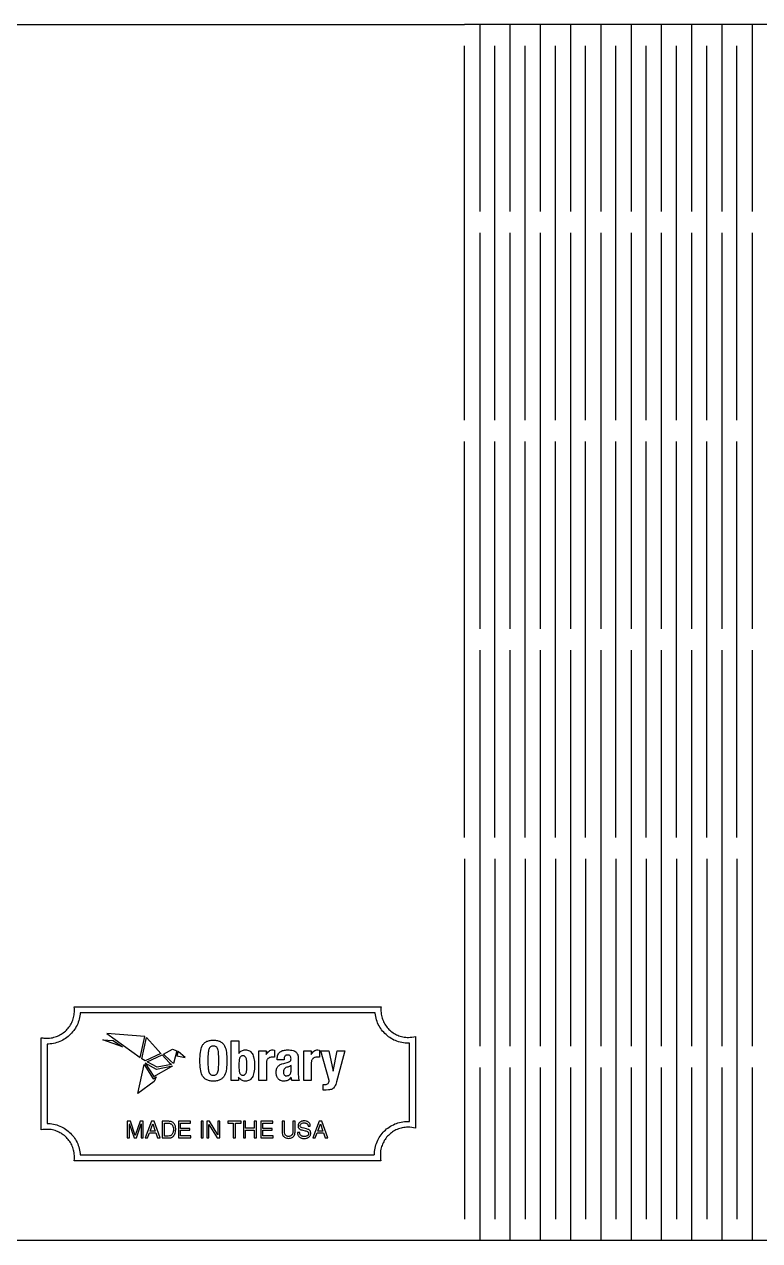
# Model space of a CAD drawing. Extents: x -175 to 175, y -84 to 84.
# Drawn here: x -28.6 to 72.7, y -83.8 to 83.8 of the extents above; entities that cross this region are included whole.
import ezdxf

# ---------------------------------------------------------------- set-up
doc = ezdxf.new("R2010")
doc.units = 0
doc.layers.get('0').update_dxf_attribs({"linetype": 'CONTINUOUS'})

msp = doc.modelspace()

# ---------------------------------------------------------------- linework, layer by layer
for p, q in [((75.85, 83.81), (71.68, 83.81)), ((-30.93, 83.81), (32.06, 83.81)), ((34.15, 83.81), (32.06, 83.81)), ((38.32, 83.81), (34.15, 83.81)), ((34.15, 83.81), (34.15, 58)), ((42.49, 83.81), (38.32, 83.81)), ((38.32, 83.81), (38.32, 58)), ((46.66, 83.81), (42.49, 83.81)), ((42.49, 83.81), (42.49, 58)), ((50.83, 83.81), (46.66, 83.81)), ((46.66, 83.81), (46.66, 58)), ((55, 83.81), (50.83, 83.81)), ((50.83, 83.81), (50.83, 58)), ((59.17, 83.81), (55, 83.81)), ((55, 83.81), (55, 58)), ((63.34, 83.81), (59.17, 83.81)), ((59.17, 83.81), (59.17, 58)), ((67.51, 83.81), (63.34, 83.81)), ((63.34, 83.81), (63.34, 58)), ((71.68, 83.81), (67.51, 83.81)), ((67.51, 83.81), (67.51, 58)), ((71.68, 83.81), (71.68, 58)), ((32.06, 29.25), (32.06, 80.87)), ((36.23, 29.25), (36.23, 80.87)), ((40.4, 29.25), (40.4, 80.87)), ((44.57, 29.25), (44.57, 80.87)), ((48.74, 29.25), (48.74, 80.87)), ((52.91, 29.25), (52.91, 80.87)), ((57.08, 29.25), (57.08, 80.87)), ((61.25, 29.25), (61.25, 80.87)), ((65.42, 29.25), (65.42, 80.87)), ((69.59, 29.25), (69.59, 80.87)), ((34.15, 55.06), (34.15, 0.49)), ((38.32, 55.06), (38.32, 0.49)), ((42.49, 55.06), (42.49, 0.49)), ((46.66, 55.06), (46.66, 0.49)), ((50.83, 55.06), (50.83, 0.49)), ((55, 55.06), (55, 0.49)), ((59.17, 55.06), (59.17, 0.49)), ((63.34, 55.06), (63.34, 0.49)), ((67.51, 55.06), (67.51, 0.49)), ((71.68, 55.06), (71.68, 0.49)), ((32.06, -28.26), (32.06, 26.31)), ((36.23, -28.26), (36.23, 26.31)), ((40.4, -28.26), (40.4, 26.31)), ((44.57, -28.26), (44.57, 26.31)), ((48.74, -28.26), (48.74, 26.31)), ((52.91, -28.26), (52.91, 26.31)), ((57.08, -28.26), (57.08, 26.31)), ((61.25, -28.26), (61.25, 26.31)), ((65.42, -28.26), (65.42, 26.31)), ((69.59, -28.26), (69.59, 26.31)), ((34.15, -2.45), (34.15, -57.02)), ((38.32, -2.45), (38.32, -57.02)), ((42.49, -2.45), (42.49, -57.02)), ((46.66, -2.45), (46.66, -57.02)), ((50.83, -2.45), (50.83, -57.02)), ((55, -2.45), (55, -57.02)), ((59.17, -2.45), (59.17, -57.02)), ((63.34, -2.45), (63.34, -57.02)), ((67.51, -2.45), (67.51, -57.02)), ((71.68, -2.45), (71.68, -57.02)), ((32.06, -31.2), (32.06, -80.87)), ((36.23, -31.2), (36.23, -80.87)), ((40.4, -31.2), (40.4, -80.87)), ((44.57, -31.2), (44.57, -80.87)), ((48.74, -31.2), (48.74, -80.87)), ((52.91, -31.2), (52.91, -80.87)), ((57.08, -31.2), (57.08, -80.87)), ((61.25, -31.2), (61.25, -80.87)), ((65.42, -31.2), (65.42, -80.87)), ((69.59, -31.2), (69.59, -80.87)), ((-21.73, -51.59), (20.56, -51.59)), ((-21.7, -51.85), (-21.73, -51.59)), ((-21.69, -52.11), (-21.7, -51.85)), ((20.55, -51.79), (20.54, -52)), ((20.56, -51.59), (20.55, -51.79)), ((-22.06, -53.76), (-21.99, -53.59)), ((-21.99, -53.59), (-21.92, -53.42)), ((-21.92, -53.42), (-21.86, -53.24)), ((-21.86, -53.24), (-21.81, -53.06)), ((-21.81, -53.06), (-21.77, -52.88)), ((-21.77, -52.88), (-21.73, -52.69)), ((-21.73, -52.69), (-21.71, -52.5)), ((-21.71, -52.5), (-21.69, -52.31)), ((-21.69, -52.31), (-21.69, -52.11)), ((-21.09, -53.48), (-21.16, -53.7)), ((-21.02, -53.27), (-21.09, -53.48)), ((-20.97, -53.04), (-21.02, -53.27)), ((-20.93, -52.81), (-20.97, -53.04)), ((-20.9, -52.58), (-20.93, -52.81)), ((-20.89, -52.4), (-20.9, -52.58)), ((19.75, -52.4), (-20.89, -52.4)), ((19.75, -52.47), (19.75, -52.4)), ((19.78, -52.7), (19.75, -52.47)), ((19.82, -52.93), (19.78, -52.7)), ((19.87, -53.15), (19.82, -52.93)), ((19.93, -53.37), (19.87, -53.15)), ((20.01, -53.59), (19.93, -53.37)), ((20.09, -53.8), (20.01, -53.59)), ((20.54, -52), (20.54, -52.2)), ((20.54, -52.2), (20.56, -52.39)), ((20.56, -52.39), (20.58, -52.58)), ((20.58, -52.58), (20.62, -52.77)), ((20.62, -52.77), (20.66, -52.95)), ((20.66, -52.95), (20.71, -53.13)), ((20.71, -53.13), (20.77, -53.31)), ((20.77, -53.31), (20.84, -53.48)), ((20.84, -53.48), (20.91, -53.65)), ((-23.52, -55.36), (-23.37, -55.26)), ((-23.37, -55.26), (-23.22, -55.16)), ((-23.22, -55.16), (-23.07, -55.04)), ((-23.07, -55.04), (-22.94, -54.93)), ((-22.94, -54.93), (-22.8, -54.8)), ((-22.8, -54.8), (-22.68, -54.67)), ((-22.68, -54.67), (-22.56, -54.53)), ((-22.56, -54.53), (-22.45, -54.39)), ((-22.45, -54.39), (-22.34, -54.24)), ((-22.34, -54.24), (-22.24, -54.08)), ((-22.24, -54.08), (-22.15, -53.92)), ((-22.08, -55.21), (-22.23, -55.37)), ((-22.15, -53.92), (-22.06, -53.76)), ((-21.93, -55.05), (-22.08, -55.21)), ((-21.79, -54.87), (-21.93, -55.05)), ((-21.67, -54.69), (-21.79, -54.87)), ((-21.55, -54.51), (-21.67, -54.69)), ((-21.44, -54.31), (-21.55, -54.51)), ((-21.33, -54.11), (-21.44, -54.31)), ((-21.24, -53.91), (-21.33, -54.11)), ((-21.16, -53.7), (-21.24, -53.91)), ((-17.22, -55.24), (-12.61, -58.59)), ((-11.99, -55.69), (-17.22, -55.24)), ((20.18, -54), (20.09, -53.8)), ((20.28, -54.2), (20.18, -54)), ((20.39, -54.39), (20.28, -54.2)), ((20.51, -54.58), (20.39, -54.39)), ((20.64, -54.76), (20.51, -54.58)), ((20.78, -54.94), (20.64, -54.76)), ((20.92, -55.1), (20.78, -54.94)), ((20.91, -53.65), (21, -53.81)), ((21.08, -55.26), (20.92, -55.1)), ((21, -53.81), (21.09, -53.97)), ((21.24, -55.42), (21.08, -55.26)), ((21.09, -53.97), (21.19, -54.13)), ((21.19, -54.13), (21.29, -54.28)), ((21.29, -54.28), (21.41, -54.42)), ((21.41, -54.42), (21.53, -54.56)), ((21.53, -54.56), (21.65, -54.69)), ((21.65, -54.69), (21.78, -54.81)), ((21.78, -54.81), (21.92, -54.93)), ((21.92, -54.93), (22.06, -55.05)), ((22.06, -55.05), (22.21, -55.15)), ((22.21, -55.15), (22.37, -55.25)), ((22.37, -55.25), (22.53, -55.34)), ((-26.25, -55.84), (-26.06, -55.87)), ((-26.25, -68.54), (-26.25, -55.84)), ((-26.06, -55.87), (-25.88, -55.89)), ((-25.88, -55.89), (-25.69, -55.91)), ((-25.69, -55.91), (-25.49, -55.91)), ((-25.49, -55.91), (-25.3, -55.91)), ((-25.43, -56.72), (-25.43, -67.66)), ((-25.26, -56.72), (-25.43, -56.72)), ((-25.3, -55.91), (-25.1, -55.89)), ((-25.02, -56.7), (-25.26, -56.72)), ((-25.1, -55.89), (-24.91, -55.87)), ((-24.79, -56.67), (-25.02, -56.7)), ((-24.91, -55.87), (-24.73, -55.84)), ((-24.56, -56.63), (-24.79, -56.67)), ((-24.73, -55.84), (-24.54, -55.79)), ((-24.34, -56.58), (-24.56, -56.63)), ((-24.54, -55.79), (-24.36, -55.74)), ((-24.36, -55.74), (-24.18, -55.68)), ((-24.12, -56.52), (-24.34, -56.58)), ((-24.18, -55.68), (-24.01, -55.61)), ((-23.91, -56.45), (-24.12, -56.52)), ((-24.01, -55.61), (-23.84, -55.54)), ((-23.7, -56.36), (-23.91, -56.45)), ((-23.84, -55.54), (-23.68, -55.45)), ((-23.49, -56.27), (-23.7, -56.36)), ((-23.68, -55.45), (-23.52, -55.36)), ((-23.29, -56.17), (-23.49, -56.27)), ((-23.1, -56.06), (-23.29, -56.17)), ((-22.91, -55.94), (-23.1, -56.06)), ((-22.73, -55.81), (-22.91, -55.94)), ((-22.56, -55.67), (-22.73, -55.81)), ((-22.39, -55.53), (-22.56, -55.67)), ((-22.23, -55.37), (-22.39, -55.53)), ((-15.07, -57.1), (-17.79, -56.12)), ((-17.79, -56.12), (-16.34, -56.24)), ((-16.34, -56.24), (-15.07, -57.1)), ((-12.61, -58.59), (-11.99, -55.69)), ((-12.4, -58.74), (-11.76, -55.81)), ((-11.76, -55.81), (-10.54, -57.18)), ((-4.17, -57.17), (-4.08, -56.98)), ((-4.08, -56.98), (-4.03, -56.88)), ((-4.03, -56.88), (-3.98, -56.8)), ((-3.98, -56.8), (-3.91, -56.72)), ((-3.91, -56.72), (-3.85, -56.64)), ((-3.85, -56.64), (-3.78, -56.57)), ((-3.78, -56.57), (-3.7, -56.51)), ((-3.7, -56.51), (-3.61, -56.45)), ((-3.61, -56.45), (-3.52, -56.39)), ((-3.52, -56.39), (-3.43, -56.34)), ((-3.43, -56.34), (-3.32, -56.3)), ((-3.32, -56.3), (-3.21, -56.27)), ((-3.21, -56.27), (-3.09, -56.24)), ((-3.09, -56.24), (-2.97, -56.21)), ((-2.97, -56.21), (-2.83, -56.2)), ((-2.83, -56.2), (-2.69, -56.19)), ((-2.69, -56.19), (-2.54, -56.18)), ((-2.54, -56.99), (-2.66, -57)), ((-2.54, -56.18), (-2.39, -56.19)), ((-2.43, -57), (-2.54, -56.99)), ((-2.39, -56.19), (-2.25, -56.2)), ((-2.25, -56.2), (-2.12, -56.21)), ((-2.12, -56.21), (-1.99, -56.24)), ((-1.99, -56.24), (-1.87, -56.27)), ((-1.87, -56.27), (-1.76, -56.3)), ((-1.76, -56.3), (-1.66, -56.34)), ((-1.66, -56.34), (-1.56, -56.39)), ((-1.56, -56.39), (-1.47, -56.45)), ((-1.47, -56.45), (-1.39, -56.51)), ((-1.39, -56.51), (-1.31, -56.57)), ((-1.31, -56.57), (-1.24, -56.64)), ((-1.24, -56.64), (-1.17, -56.72)), ((-1.17, -56.72), (-1.11, -56.8)), ((-1.11, -56.8), (-1.05, -56.88)), ((-1.05, -56.88), (-1, -56.98)), ((-1, -56.98), (-0.92, -57.17)), ((-0.08, -56.29), (0.97, -56.29)), ((-0.08, -61.72), (-0.08, -56.29)), ((0.97, -56.29), (0.97, -58.01)), ((21.4, -55.56), (21.24, -55.42)), ((21.58, -55.7), (21.4, -55.56)), ((21.76, -55.83), (21.58, -55.7)), ((21.95, -55.95), (21.76, -55.83)), ((22.14, -56.06), (21.95, -55.95)), ((22.34, -56.16), (22.14, -56.06)), ((22.54, -56.25), (22.34, -56.16)), ((22.53, -55.34), (22.69, -55.43)), ((22.75, -56.33), (22.54, -56.25)), ((22.69, -55.43), (22.86, -55.5)), ((22.97, -56.41), (22.75, -56.33)), ((22.86, -55.5), (23.03, -55.57)), ((23.19, -56.47), (22.97, -56.41)), ((23.03, -55.57), (23.21, -55.63)), ((23.41, -56.52), (23.19, -56.47)), ((23.21, -55.63), (23.39, -55.68)), ((23.39, -55.68), (23.57, -55.72)), ((23.64, -56.56), (23.41, -56.52)), ((23.57, -55.72), (23.76, -55.76)), ((23.87, -56.59), (23.64, -56.56)), ((23.76, -55.76), (23.95, -55.78)), ((24.1, -56.61), (23.87, -56.59)), ((23.95, -55.78), (24.14, -55.8)), ((24.34, -56.61), (24.1, -56.61)), ((24.14, -55.8), (24.34, -55.8)), ((24.34, -55.8), (24.58, -55.79)), ((24.48, -56.61), (24.34, -56.61)), ((24.48, -67.38), (24.48, -56.61)), ((24.58, -55.79), (24.82, -55.77)), ((24.82, -55.77), (25.06, -55.73)), ((25.06, -55.73), (25.29, -55.68)), ((25.29, -55.68), (25.29, -68.33)), ((-9.79, -58.02), (-11.94, -59.01)), ((-11.66, -59.18), (-9.58, -58.21)), ((-10.54, -57.18), (-9.79, -58.02)), ((-9.58, -58.21), (-8.63, -59.24)), ((-9.4, -58.1), (-8.16, -57.43)), ((-8.46, -59.01), (-9.4, -58.1)), ((-8.16, -57.43), (-7.56, -57.63)), ((-7.56, -57.63), (-8.06, -59.4)), ((-7.4, -57.73), (-7.56, -58.33)), ((-7.56, -58.33), (-6.45, -58.56)), ((-6.45, -58.56), (-7.4, -57.73)), ((-4.39, -58.7), (-4.38, -58.41)), ((-4.38, -58.41), (-4.36, -58.13)), ((-4.36, -58.13), (-4.33, -57.87)), ((-4.33, -57.87), (-4.29, -57.62)), ((-4.29, -57.62), (-4.24, -57.39)), ((-4.24, -57.39), (-4.17, -57.17)), ((-3.29, -58.5), (-3.3, -59)), ((-3.27, -58.08), (-3.29, -58.5)), ((-3.25, -57.89), (-3.27, -58.08)), ((-3.23, -57.73), (-3.25, -57.89)), ((-3.2, -57.58), (-3.23, -57.73)), ((-3.16, -57.45), (-3.2, -57.58)), ((-3.12, -57.34), (-3.16, -57.45)), ((-3.06, -57.24), (-3.12, -57.34)), ((-3, -57.16), (-3.06, -57.24)), ((-2.93, -57.1), (-3, -57.16)), ((-2.85, -57.05), (-2.93, -57.1)), ((-2.76, -57.02), (-2.85, -57.05)), ((-2.66, -57), (-2.76, -57.02)), ((-2.32, -57.02), (-2.43, -57)), ((-2.23, -57.05), (-2.32, -57.02)), ((-2.15, -57.1), (-2.23, -57.05)), ((-2.08, -57.16), (-2.15, -57.1)), ((-2.02, -57.24), (-2.08, -57.16)), ((-1.97, -57.34), (-2.02, -57.24)), ((-1.92, -57.45), (-1.97, -57.34)), ((-1.89, -57.58), (-1.92, -57.45)), ((-1.86, -57.73), (-1.89, -57.58)), ((-1.83, -57.89), (-1.86, -57.73)), ((-1.82, -58.08), (-1.83, -57.89)), ((-1.8, -58.5), (-1.82, -58.08)), ((-1.79, -59), (-1.8, -58.5)), ((-0.92, -57.17), (-0.85, -57.39)), ((-0.85, -57.39), (-0.79, -57.62)), ((-0.79, -57.62), (-0.75, -57.87)), ((-0.75, -57.87), (-0.73, -58.13)), ((-0.73, -58.13), (-0.71, -58.41)), ((-0.71, -58.41), (-0.7, -58.7)), ((0.97, -58.01), (1.07, -57.89)), ((1.07, -58.67), (1.04, -58.76)), ((1.07, -57.89), (1.16, -57.79)), ((1.11, -58.59), (1.07, -58.67)), ((1.14, -58.52), (1.11, -58.59)), ((1.19, -58.46), (1.14, -58.52)), ((1.16, -57.79), (1.26, -57.71)), ((1.24, -58.41), (1.19, -58.46)), ((1.3, -58.38), (1.24, -58.41)), ((1.26, -57.71), (1.36, -57.64)), ((1.37, -58.35), (1.3, -58.38)), ((1.36, -57.64), (1.47, -57.59)), ((1.44, -58.33), (1.37, -58.35)), ((1.52, -58.33), (1.44, -58.33)), ((1.47, -57.59), (1.59, -57.55)), ((1.61, -58.33), (1.52, -58.33)), ((1.59, -57.55), (1.72, -57.53)), ((1.68, -58.35), (1.61, -58.33)), ((1.74, -58.38), (1.68, -58.35)), ((1.72, -57.53), (1.86, -57.52)), ((1.8, -58.41), (1.74, -58.38)), ((1.85, -58.46), (1.8, -58.41)), ((1.9, -58.52), (1.85, -58.46)), ((1.86, -57.52), (2.02, -57.53)), ((1.94, -58.59), (1.9, -58.52)), ((1.97, -58.67), (1.94, -58.59)), ((2, -58.76), (1.97, -58.67)), ((2.02, -57.53), (2.17, -57.55)), ((2.17, -57.55), (2.3, -57.59)), ((2.3, -57.59), (2.42, -57.64)), ((2.42, -57.64), (2.54, -57.71)), ((2.54, -57.71), (2.64, -57.8)), ((2.64, -57.8), (2.73, -57.91)), ((2.73, -57.91), (2.81, -58.03)), ((2.81, -58.03), (2.89, -58.17)), ((2.89, -58.17), (2.95, -58.32)), ((2.95, -58.32), (3, -58.5)), ((3, -58.5), (3.04, -58.69)), ((3.72, -61.72), (3.72, -57.63)), ((3.72, -57.63), (4.72, -57.63)), ((4.72, -57.63), (4.72, -58.17)), ((4.72, -58.17), (4.82, -58.03)), ((4.82, -58.03), (4.91, -57.91)), ((4.91, -57.91), (5.02, -57.79)), ((5.02, -57.79), (5.13, -57.7)), ((5.08, -58.65), (5.02, -58.69)), ((5.14, -58.61), (5.08, -58.65)), ((5.13, -57.7), (5.25, -57.62)), ((5.2, -58.59), (5.14, -58.61)), ((5.27, -58.56), (5.2, -58.59)), ((5.25, -57.62), (5.38, -57.57)), ((5.41, -58.53), (5.27, -58.56)), ((5.38, -57.57), (5.52, -57.53)), ((5.54, -58.52), (5.41, -58.53)), ((5.52, -57.53), (5.68, -57.52)), ((5.71, -58.53), (5.54, -58.52)), ((5.68, -57.52), (5.87, -57.54)), ((5.87, -58.54), (5.71, -58.53)), ((5.87, -57.54), (5.87, -58.54)), ((6.24, -58.78), (6.25, -58.61)), ((6.25, -58.61), (6.27, -58.46)), ((6.27, -58.46), (6.31, -58.32)), ((6.31, -58.32), (6.36, -58.19)), ((6.36, -58.19), (6.42, -58.07)), ((6.42, -58.07), (6.49, -57.97)), ((6.49, -57.97), (6.57, -57.88)), ((6.57, -57.88), (6.66, -57.8)), ((6.66, -57.8), (6.77, -57.73)), ((6.77, -57.73), (6.88, -57.67)), ((6.88, -57.67), (7, -57.62)), ((7, -57.62), (7.12, -57.59)), ((7.12, -57.59), (7.25, -57.56)), ((7.22, -58.55), (7.19, -58.65)), ((7.19, -58.65), (7.19, -58.77)), ((7.26, -58.46), (7.22, -58.55)), ((7.25, -57.56), (7.39, -57.54)), ((7.31, -58.38), (7.26, -58.46)), ((7.38, -58.32), (7.31, -58.38)), ((7.46, -58.27), (7.38, -58.32)), ((7.39, -57.54), (7.53, -57.52)), ((7.56, -58.25), (7.46, -58.27)), ((7.53, -57.52), (7.68, -57.52)), ((7.67, -58.24), (7.56, -58.25)), ((7.79, -58.24), (7.67, -58.24)), ((7.68, -57.52), (7.9, -57.53)), ((7.9, -58.27), (7.79, -58.24)), ((7.9, -57.53), (8.1, -57.54)), ((7.98, -58.31), (7.9, -58.27)), ((8.05, -58.37), (7.98, -58.31)), ((8.1, -58.44), (8.05, -58.37)), ((8.1, -57.54), (8.28, -57.57)), ((8.13, -58.53), (8.1, -58.44)), ((8.15, -58.63), (8.13, -58.53)), ((8.16, -58.74), (8.15, -58.63)), ((8.28, -57.57), (8.44, -57.61)), ((8.44, -57.61), (8.58, -57.66)), ((8.58, -57.66), (8.7, -57.72)), ((8.7, -57.72), (8.8, -57.79)), ((8.8, -57.79), (8.89, -57.87)), ((8.89, -57.87), (8.96, -57.96)), ((8.96, -57.96), (9.02, -58.05)), ((9.02, -58.05), (9.07, -58.16)), ((9.07, -58.16), (9.11, -58.27)), ((9.11, -58.27), (9.13, -58.39)), ((9.13, -58.39), (9.15, -58.51)), ((9.15, -58.51), (9.16, -58.64)), ((9.16, -58.64), (9.16, -58.78)), ((9.91, -57.63), (10.91, -57.63)), ((9.91, -61.72), (9.91, -57.63)), ((10.91, -57.63), (10.91, -58.17)), ((10.91, -58.17), (11.01, -58.03)), ((11.01, -58.03), (11.1, -57.91)), ((11.1, -57.91), (11.2, -57.79)), ((11.2, -57.79), (11.31, -57.7)), ((11.26, -58.65), (11.21, -58.69)), ((11.32, -58.61), (11.26, -58.65)), ((11.31, -57.7), (11.43, -57.62)), ((11.39, -58.59), (11.32, -58.61)), ((11.45, -58.56), (11.39, -58.59)), ((11.43, -57.62), (11.57, -57.57)), ((11.59, -58.53), (11.45, -58.56)), ((11.57, -57.57), (11.71, -57.53)), ((11.73, -58.52), (11.59, -58.53)), ((11.71, -57.53), (11.87, -57.52)), ((11.89, -58.53), (11.73, -58.52)), ((11.87, -57.52), (12.06, -57.54)), ((12.06, -58.54), (11.89, -58.53)), ((12.06, -57.54), (12.06, -58.54)), ((13.41, -61.72), (12.26, -57.63)), ((12.26, -57.63), (13.35, -57.63)), ((13.35, -57.63), (13.96, -60.45)), ((13.96, -60.45), (14.51, -57.63)), ((14.51, -57.63), (15.56, -57.63)), ((15.56, -57.63), (14.57, -61.44)), ((-12.94, -63.54), (-12.07, -59.54)), ((-11.94, -59.01), (-12.4, -58.74)), ((-12.07, -59.54), (-10.83, -61.5)), ((-10.4, -60.24), (-11.92, -59.34)), ((-11.92, -59.34), (-10.74, -61.17)), ((-10.3, -59.92), (-11.66, -59.18)), ((-10.74, -61.17), (-8.3, -59.83)), ((-8.17, -59.76), (-10.4, -60.24)), ((-8.33, -59.53), (-10.3, -59.92)), ((-8.63, -59.24), (-8.33, -59.53)), ((-8.06, -59.4), (-8.46, -59.01)), ((-8.3, -59.83), (-8.17, -59.76)), ((-4.39, -59), (-4.39, -58.7)), ((-4.39, -59.31), (-4.39, -59)), ((-4.38, -59.6), (-4.39, -59.31)), ((-4.36, -59.88), (-4.38, -59.6)), ((-4.33, -60.14), (-4.36, -59.88)), ((-4.29, -60.39), (-4.33, -60.14)), ((-3.3, -59), (-3.29, -59.51)), ((-3.29, -59.51), (-3.27, -59.93)), ((-3.27, -59.93), (-3.25, -60.12)), ((-3.25, -60.12), (-3.23, -60.28)), ((-3.23, -60.28), (-3.2, -60.43)), ((-1.89, -60.43), (-1.86, -60.28)), ((-1.86, -60.28), (-1.83, -60.12)), ((-1.83, -60.12), (-1.82, -59.93)), ((-1.82, -59.93), (-1.8, -59.51)), ((-1.8, -59.51), (-1.79, -59)), ((-0.75, -60.14), (-0.79, -60.39)), ((-0.73, -59.88), (-0.75, -60.14)), ((-0.71, -59.6), (-0.73, -59.88)), ((-0.7, -59.31), (-0.71, -59.6)), ((-0.7, -58.7), (-0.7, -59)), ((-0.7, -59), (-0.7, -59.31)), ((0.99, -59.09), (0.97, -59.36)), ((0.97, -59.36), (0.97, -59.67)), ((0.97, -59.67), (0.97, -59.99)), ((0.97, -59.99), (0.99, -60.26)), ((1.02, -58.86), (0.99, -59.09)), ((0.99, -60.26), (1.02, -60.49)), ((1.04, -58.76), (1.02, -58.86)), ((2.02, -58.86), (2, -58.76)), ((2.05, -59.09), (2.02, -58.86)), ((2.02, -60.49), (2.05, -60.26)), ((2.07, -59.36), (2.05, -59.09)), ((2.05, -60.26), (2.07, -59.99)), ((2.07, -59.67), (2.07, -59.36)), ((2.07, -59.99), (2.07, -59.67)), ((3.04, -58.69), (3.08, -58.91)), ((3.08, -58.91), (3.1, -59.14)), ((3.1, -60.2), (3.08, -60.43)), ((3.1, -59.14), (3.11, -59.4)), ((3.11, -59.95), (3.1, -60.2)), ((3.11, -59.4), (3.12, -59.67)), ((3.12, -59.67), (3.11, -59.95)), ((4.79, -59.07), (4.77, -59.16)), ((4.77, -59.16), (4.77, -59.26)), ((4.77, -59.26), (4.77, -61.72)), ((4.81, -58.99), (4.79, -59.07)), ((4.84, -58.92), (4.81, -58.99)), ((4.87, -58.85), (4.84, -58.92)), ((4.92, -58.79), (4.87, -58.85)), ((4.97, -58.73), (4.92, -58.79)), ((5.02, -58.69), (4.97, -58.73)), ((6.13, -60.39), (6.15, -60.27)), ((6.15, -60.27), (6.17, -60.16)), ((6.17, -60.16), (6.21, -60.06)), ((6.21, -60.06), (6.25, -59.96)), ((6.24, -58.88), (6.24, -58.78)), ((7.19, -58.88), (6.24, -58.88)), ((6.25, -59.96), (6.3, -59.88)), ((6.3, -59.88), (6.36, -59.8)), ((6.36, -59.8), (6.43, -59.73)), ((6.43, -59.73), (6.5, -59.66)), ((6.5, -59.66), (6.59, -59.6)), ((6.59, -59.6), (6.68, -59.55)), ((6.68, -59.55), (6.78, -59.5)), ((6.78, -59.5), (6.9, -59.46)), ((6.9, -59.46), (7.15, -59.38)), ((7.15, -60.29), (7.12, -60.41)), ((7.15, -59.38), (7.74, -59.22)), ((7.19, -60.19), (7.15, -60.29)), ((7.19, -58.77), (7.19, -58.88)), ((7.25, -60.11), (7.19, -60.19)), ((7.34, -60.03), (7.25, -60.11)), ((7.44, -59.97), (7.34, -60.03)), ((7.56, -59.92), (7.44, -59.97)), ((7.71, -59.88), (7.56, -59.92)), ((7.81, -59.85), (7.71, -59.88)), ((7.74, -59.22), (7.85, -59.18)), ((7.93, -59.8), (7.81, -59.85)), ((7.85, -59.18), (7.94, -59.14)), ((8.05, -59.74), (7.93, -59.8)), ((7.94, -59.14), (8.01, -59.1)), ((8.01, -59.1), (8.07, -59.05)), ((8.16, -59.67), (8.05, -59.74)), ((8.07, -59.05), (8.11, -58.99)), ((8.11, -58.99), (8.14, -58.92)), ((8.14, -58.92), (8.15, -58.83)), ((8.15, -58.83), (8.16, -58.74)), ((8.16, -60.48), (8.16, -59.67)), ((9.16, -58.78), (9.16, -60.93)), ((10.96, -59.16), (10.95, -59.26)), ((10.95, -59.26), (10.95, -61.72)), ((10.97, -59.07), (10.96, -59.16)), ((10.99, -58.99), (10.97, -59.07)), ((11.02, -58.92), (10.99, -58.99)), ((11.06, -58.85), (11.02, -58.92)), ((11.1, -58.79), (11.06, -58.85)), ((11.15, -58.73), (11.1, -58.79)), ((11.21, -58.69), (11.15, -58.73)), ((34.15, -59.96), (34.15, -83.81)), ((38.32, -59.96), (38.32, -83.81)), ((42.49, -59.96), (42.49, -83.81)), ((46.66, -59.96), (46.66, -83.81)), ((50.83, -59.96), (50.83, -83.81)), ((55, -59.96), (55, -83.81)), ((59.17, -59.96), (59.17, -83.81)), ((63.34, -59.96), (63.34, -83.81)), ((67.51, -59.96), (67.51, -83.81)), ((71.68, -59.96), (71.68, -83.81)), ((-10.69, -61.87), (-12.94, -63.54)), ((-10.83, -61.5), (-10.41, -61.25)), ((-10.41, -61.25), (-10.69, -61.87)), ((-4.24, -60.62), (-4.29, -60.39)), ((-4.17, -60.83), (-4.24, -60.62)), ((-4.08, -61.03), (-4.17, -60.83)), ((-4.03, -61.12), (-4.08, -61.03)), ((-3.98, -61.21), (-4.03, -61.12)), ((-3.91, -61.29), (-3.98, -61.21)), ((-3.85, -61.37), (-3.91, -61.29)), ((-3.78, -61.44), (-3.85, -61.37)), ((-3.7, -61.5), (-3.78, -61.44)), ((-3.61, -61.56), (-3.7, -61.5)), ((-3.52, -61.61), (-3.61, -61.56)), ((-3.43, -61.66), (-3.52, -61.61)), ((-3.32, -61.7), (-3.43, -61.66)), ((-3.21, -61.74), (-3.32, -61.7)), ((-3.09, -61.77), (-3.21, -61.74)), ((-3.2, -60.43), (-3.16, -60.56)), ((-3.16, -60.56), (-3.12, -60.67)), ((-3.12, -60.67), (-3.06, -60.76)), ((-2.97, -61.79), (-3.09, -61.77)), ((-3.06, -60.76), (-3, -60.84)), ((-3, -60.84), (-2.93, -60.91)), ((-2.83, -61.81), (-2.97, -61.79)), ((-2.93, -60.91), (-2.85, -60.96)), ((-2.85, -60.96), (-2.76, -60.99)), ((-2.69, -61.82), (-2.83, -61.81)), ((-2.76, -60.99), (-2.66, -61.01)), ((-2.54, -61.82), (-2.69, -61.82)), ((-2.66, -61.01), (-2.54, -61.02)), ((-2.54, -61.02), (-2.43, -61.01)), ((-2.39, -61.82), (-2.54, -61.82)), ((-2.43, -61.01), (-2.32, -60.99)), ((-2.25, -61.81), (-2.39, -61.82)), ((-2.32, -60.99), (-2.23, -60.96)), ((-2.12, -61.79), (-2.25, -61.81)), ((-2.23, -60.96), (-2.15, -60.91)), ((-2.15, -60.91), (-2.08, -60.84)), ((-1.99, -61.77), (-2.12, -61.79)), ((-2.08, -60.84), (-2.02, -60.76)), ((-2.02, -60.76), (-1.97, -60.67)), ((-1.87, -61.74), (-1.99, -61.77)), ((-1.97, -60.67), (-1.92, -60.56)), ((-1.92, -60.56), (-1.89, -60.43)), ((-1.76, -61.7), (-1.87, -61.74)), ((-1.66, -61.66), (-1.76, -61.7)), ((-1.56, -61.61), (-1.66, -61.66)), ((-1.47, -61.56), (-1.56, -61.61)), ((-1.39, -61.5), (-1.47, -61.56)), ((-1.31, -61.44), (-1.39, -61.5)), ((-1.24, -61.37), (-1.31, -61.44)), ((-1.17, -61.29), (-1.24, -61.37)), ((-1.11, -61.21), (-1.17, -61.29)), ((-1.05, -61.12), (-1.11, -61.21)), ((-1, -61.03), (-1.05, -61.12)), ((-0.92, -60.83), (-1, -61.03)), ((-0.85, -60.62), (-0.92, -60.83)), ((-0.79, -60.39), (-0.85, -60.62)), ((0.92, -61.72), (-0.08, -61.72)), ((0.94, -61.28), (0.92, -61.72)), ((1.03, -61.42), (0.94, -61.28)), ((1.02, -60.49), (1.04, -60.59)), ((1.12, -61.53), (1.03, -61.42)), ((1.04, -60.59), (1.07, -60.68)), ((1.07, -60.68), (1.11, -60.76)), ((1.11, -60.76), (1.14, -60.83)), ((1.22, -61.62), (1.12, -61.53)), ((1.14, -60.83), (1.19, -60.88)), ((1.19, -60.88), (1.24, -60.93)), ((1.33, -61.7), (1.22, -61.62)), ((1.24, -60.93), (1.3, -60.97)), ((1.3, -60.97), (1.37, -61)), ((1.45, -61.75), (1.33, -61.7)), ((1.37, -61), (1.44, -61.01)), ((1.44, -61.01), (1.52, -61.02)), ((1.58, -61.79), (1.45, -61.75)), ((1.52, -61.02), (1.61, -61.01)), ((1.72, -61.82), (1.58, -61.79)), ((1.61, -61.01), (1.68, -61)), ((1.68, -61), (1.74, -60.97)), ((1.86, -61.82), (1.72, -61.82)), ((1.74, -60.97), (1.8, -60.93)), ((1.8, -60.93), (1.85, -60.88)), ((1.85, -60.88), (1.9, -60.83)), ((2.02, -61.82), (1.86, -61.82)), ((1.9, -60.83), (1.94, -60.76)), ((1.94, -60.76), (1.97, -60.68)), ((1.97, -60.68), (2, -60.59)), ((2, -60.59), (2.02, -60.49)), ((2.17, -61.79), (2.02, -61.82)), ((2.3, -61.75), (2.17, -61.79)), ((2.42, -61.7), (2.3, -61.75)), ((2.54, -61.63), (2.42, -61.7)), ((2.64, -61.54), (2.54, -61.63)), ((2.73, -61.44), (2.64, -61.54)), ((2.81, -61.32), (2.73, -61.44)), ((2.89, -61.18), (2.81, -61.32)), ((2.95, -61.02), (2.89, -61.18)), ((3, -60.84), (2.95, -61.02)), ((3.04, -60.65), (3, -60.84)), ((3.08, -60.43), (3.04, -60.65)), ((4.77, -61.72), (3.72, -61.72)), ((6.11, -60.65), (6.12, -60.51)), ((6.13, -60.86), (6.11, -60.65)), ((6.12, -60.51), (6.13, -60.39)), ((6.14, -60.96), (6.13, -60.86)), ((6.17, -61.07), (6.14, -60.96)), ((6.2, -61.17), (6.17, -61.07)), ((6.23, -61.26), (6.2, -61.17)), ((6.28, -61.36), (6.23, -61.26)), ((6.33, -61.44), (6.28, -61.36)), ((6.4, -61.52), (6.33, -61.44)), ((6.47, -61.6), (6.4, -61.52)), ((6.55, -61.66), (6.47, -61.6)), ((6.64, -61.72), (6.55, -61.66)), ((6.74, -61.76), (6.64, -61.72)), ((6.85, -61.79), (6.74, -61.76)), ((6.97, -61.82), (6.85, -61.79)), ((7.1, -61.82), (6.97, -61.82)), ((7.28, -61.82), (7.1, -61.82)), ((7.12, -60.41), (7.12, -60.54)), ((7.12, -60.54), (7.12, -60.65)), ((7.12, -60.65), (7.14, -60.76)), ((7.14, -60.76), (7.17, -60.86)), ((7.17, -60.86), (7.21, -60.94)), ((7.21, -60.94), (7.26, -61.01)), ((7.26, -61.01), (7.33, -61.06)), ((7.44, -61.8), (7.28, -61.82)), ((7.33, -61.06), (7.37, -61.08)), ((7.37, -61.08), (7.41, -61.1)), ((7.41, -61.1), (7.46, -61.11)), ((7.59, -61.77), (7.44, -61.8)), ((7.46, -61.11), (7.51, -61.11)), ((7.51, -61.11), (7.62, -61.1)), ((7.72, -61.72), (7.59, -61.77)), ((7.62, -61.1), (7.73, -61.07)), ((7.84, -61.65), (7.72, -61.72)), ((7.73, -61.07), (7.84, -61.03)), ((7.84, -61.03), (7.94, -60.96)), ((7.95, -61.55), (7.84, -61.65)), ((7.94, -60.96), (7.99, -60.92)), ((8.05, -61.44), (7.95, -61.55)), ((7.99, -60.92), (8.03, -60.87)), ((8.03, -60.87), (8.06, -60.82)), ((8.16, -61.29), (8.05, -61.44)), ((8.06, -60.82), (8.1, -60.76)), ((8.1, -60.76), (8.12, -60.7)), ((8.12, -60.7), (8.14, -60.63)), ((8.14, -60.63), (8.15, -60.56)), ((8.15, -60.56), (8.16, -60.48)), ((8.21, -61.51), (8.16, -61.29)), ((8.24, -61.61), (8.21, -61.51)), ((8.29, -61.72), (8.24, -61.61)), ((9.29, -61.72), (8.29, -61.72)), ((9.16, -60.93), (9.17, -61.18)), ((9.17, -61.18), (9.19, -61.38)), ((9.19, -61.38), (9.2, -61.46)), ((9.2, -61.46), (9.22, -61.55)), ((9.22, -61.55), (9.29, -61.72)), ((10.95, -61.72), (9.91, -61.72)), ((13.32, -62.06), (13.36, -61.96)), ((13.36, -61.96), (13.39, -61.85)), ((13.39, -61.85), (13.41, -61.72)), ((14.44, -61.92), (14.37, -62.12)), ((14.57, -61.44), (14.44, -61.92)), ((12.57, -62.27), (12.71, -62.29)), ((12.57, -63.05), (12.57, -62.27)), ((13, -63.05), (12.57, -63.05)), ((12.71, -62.29), (12.85, -62.29)), ((12.85, -62.29), (12.98, -62.28)), ((12.98, -62.28), (13.09, -62.25)), ((13.33, -63.04), (13, -63.05)), ((13.09, -62.25), (13.19, -62.21)), ((13.19, -62.21), (13.26, -62.14)), ((13.26, -62.14), (13.32, -62.06)), ((13.47, -63.03), (13.33, -63.04)), ((13.6, -63), (13.47, -63.03)), ((13.72, -62.96), (13.6, -63)), ((13.83, -62.92), (13.72, -62.96)), ((13.92, -62.86), (13.83, -62.92)), ((14.01, -62.78), (13.92, -62.86)), ((14.09, -62.68), (14.01, -62.78)), ((14.17, -62.57), (14.09, -62.68)), ((14.24, -62.44), (14.17, -62.57)), ((14.31, -62.29), (14.24, -62.44)), ((14.37, -62.12), (14.31, -62.29)), ((-26.06, -68.51), (-26.25, -68.54)), ((-25.88, -68.49), (-26.06, -68.51)), ((-25.69, -68.47), (-25.88, -68.49)), ((-25.49, -68.47), (-25.69, -68.47)), ((-25.3, -68.47), (-25.49, -68.47)), ((-25.43, -67.66), (-25.26, -67.66)), ((-25.1, -68.49), (-25.3, -68.47)), ((-25.26, -67.66), (-25.02, -67.68)), ((-24.91, -68.51), (-25.1, -68.49)), ((-25.02, -67.68), (-24.79, -67.71)), ((-24.73, -68.54), (-24.91, -68.51)), ((-24.79, -67.71), (-24.56, -67.75)), ((-24.54, -68.59), (-24.73, -68.54)), ((-24.56, -67.75), (-24.34, -67.8)), ((-24.36, -68.64), (-24.54, -68.59)), ((-24.18, -68.7), (-24.36, -68.64)), ((-24.34, -67.8), (-24.12, -67.86)), ((-24.01, -68.77), (-24.18, -68.7)), ((-24.12, -67.86), (-23.91, -67.94)), ((-23.91, -67.94), (-23.7, -68.02)), ((-23.7, -68.02), (-23.49, -68.11)), ((-23.49, -68.11), (-23.29, -68.21)), ((-23.29, -68.21), (-23.1, -68.32)), ((-23.1, -68.32), (-22.91, -68.44)), ((-22.91, -68.44), (-22.73, -68.57)), ((-22.73, -68.57), (-22.56, -68.71)), ((-22.56, -68.71), (-22.39, -68.85)), ((-13.96, -67.36), (-14.4, -67.36)), ((-14.4, -67.36), (-14.4, -69.65)), ((-14.11, -67.72), (-14.11, -67.79)), ((-14.11, -67.79), (-13.45, -69.65)), ((-14.1, -68.3), (-14.11, -67.79)), ((-14.1, -69.65), (-14.1, -68.3)), ((-13.3, -69.3), (-13.96, -67.36)), ((-12.65, -67.36), (-13.3, -69.3)), ((-13.15, -69.65), (-12.5, -67.72)), ((-12.21, -67.36), (-12.65, -67.36)), ((-12.5, -68.07), (-12.51, -68.3)), ((-12.51, -68.3), (-12.51, -69.65)), ((-12.5, -67.72), (-12.5, -68.07)), ((-12.21, -69.65), (-12.21, -67.36)), ((-11.06, -67.36), (-11.93, -69.65)), ((-11.27, -68.71), (-10.9, -67.71)), ((-10.56, -68.71), (-11.27, -68.71)), ((-10.71, -67.36), (-11.06, -67.36)), ((-10.9, -67.71), (-10.56, -68.71)), ((-9.89, -69.65), (-10.71, -67.36)), ((-9.62, -67.36), (-9.62, -69.65)), ((-8.69, -67.36), (-9.62, -67.36)), ((-9.3, -67.63), (-8.75, -67.63)), ((-9.3, -69.39), (-9.3, -67.63)), ((-8.75, -67.63), (-8.66, -67.63)), ((-8.57, -67.37), (-8.69, -67.36)), ((-8.66, -67.63), (-8.58, -67.64)), ((-8.58, -67.64), (-8.5, -67.66)), ((-8.47, -67.39), (-8.57, -67.37)), ((-8.5, -67.66), (-8.43, -67.69)), ((-8.36, -67.41), (-8.47, -67.39)), ((-8.43, -67.69), (-8.37, -67.72)), ((-8.37, -67.72), (-8.31, -67.76)), ((-8.27, -67.45), (-8.36, -67.41)), ((-8.31, -67.76), (-8.26, -67.81)), ((-8.18, -67.5), (-8.27, -67.45)), ((-8.26, -67.81), (-8.21, -67.86)), ((-8.21, -67.86), (-8.17, -67.93)), ((-8.1, -67.55), (-8.18, -67.5)), ((-8.17, -67.93), (-8.14, -67.99)), ((-8.14, -67.99), (-8.11, -68.07)), ((-8.11, -68.07), (-8.08, -68.15)), ((-8.02, -67.62), (-8.1, -67.55)), ((-8.08, -68.15), (-8.05, -68.33)), ((-8.05, -68.64), (-8.07, -68.77)), ((-8.05, -68.33), (-8.04, -68.53)), ((-8.04, -68.53), (-8.05, -68.64)), ((-7.95, -67.7), (-8.02, -67.62)), ((-7.9, -67.78), (-7.95, -67.7)), ((-7.86, -67.86), (-7.9, -67.78)), ((-7.82, -67.95), (-7.86, -67.86)), ((-7.78, -68.04), (-7.82, -67.95)), ((-7.76, -68.14), (-7.78, -68.04)), ((-7.74, -68.25), (-7.76, -68.14)), ((-7.76, -68.82), (-7.74, -68.65)), ((-7.73, -68.35), (-7.74, -68.25)), ((-7.74, -68.65), (-7.73, -68.47)), ((-7.73, -68.47), (-7.73, -68.35)), ((-7.36, -67.36), (-7.36, -69.65)), ((-5.7, -67.36), (-7.36, -67.36)), ((-7.06, -67.64), (-5.7, -67.64)), ((-7.06, -68.34), (-7.06, -67.64)), ((-5.79, -68.34), (-7.06, -68.34)), ((-7.06, -68.6), (-5.79, -68.6)), ((-7.06, -69.38), (-7.06, -68.6)), ((-5.79, -68.6), (-5.79, -68.34)), ((-5.7, -67.64), (-5.7, -67.36)), ((-3.93, -67.36), (-4.23, -67.36)), ((-4.23, -67.36), (-4.23, -69.65)), ((-3.93, -69.65), (-3.93, -67.36)), ((-3.46, -67.36), (-3.46, -69.65)), ((-3.1, -67.36), (-3.46, -67.36)), ((-3.17, -67.8), (-2, -69.65)), ((-3.17, -69.65), (-3.17, -67.8)), ((-1.95, -69.22), (-3.1, -67.36)), ((-1.95, -67.36), (-1.95, -69.22)), ((-1.65, -67.36), (-1.95, -67.36)), ((-1.65, -69.65), (-1.65, -67.36)), ((1.28, -67.36), (-0.57, -67.36)), ((-0.57, -67.36), (-0.57, -67.64)), ((-0.57, -67.64), (0.2, -67.64)), ((0.2, -67.64), (0.2, -69.65)), ((0.5, -67.64), (1.28, -67.64)), ((0.5, -69.65), (0.5, -67.64)), ((1.28, -67.64), (1.28, -67.36)), ((1.59, -67.36), (1.59, -69.65)), ((1.9, -67.36), (1.59, -67.36)), ((1.9, -68.31), (1.9, -67.36)), ((3.09, -68.31), (1.9, -68.31)), ((1.9, -68.58), (3.09, -68.58)), ((1.9, -69.65), (1.9, -68.58)), ((3.4, -67.36), (3.09, -67.36)), ((3.09, -67.36), (3.09, -68.31)), ((3.09, -68.58), (3.09, -69.65)), ((3.4, -69.65), (3.4, -67.36)), ((3.99, -67.36), (3.99, -69.65)), ((5.65, -67.36), (3.99, -67.36)), ((4.29, -68.34), (4.29, -67.64)), ((4.29, -67.64), (5.65, -67.64)), ((5.55, -68.34), (4.29, -68.34)), ((4.29, -69.38), (4.29, -68.6)), ((4.29, -68.6), (5.55, -68.6)), ((5.55, -68.6), (5.55, -68.34)), ((5.65, -67.64), (5.65, -67.36)), ((6.92, -67.36), (6.92, -68.65)), ((7.24, -67.36), (6.92, -67.36)), ((6.92, -68.65), (6.93, -68.85)), ((7.24, -68.77), (7.24, -67.36)), ((8.41, -67.36), (8.41, -68.77)), ((8.72, -67.36), (8.41, -67.36)), ((8.72, -68.65), (8.72, -67.36)), ((8.72, -68.85), (8.72, -68.65)), ((9.14, -67.86), (9.13, -67.94)), ((9.13, -67.94), (9.13, -68.01)), ((9.13, -68.01), (9.13, -68.08)), ((9.13, -68.08), (9.14, -68.15)), ((9.16, -67.79), (9.14, -67.86)), ((9.14, -68.15), (9.16, -68.21)), ((9.18, -67.73), (9.16, -67.79)), ((9.16, -68.21), (9.18, -68.26)), ((9.21, -67.67), (9.18, -67.73)), ((9.18, -68.26), (9.21, -68.31)), ((9.25, -67.61), (9.21, -67.67)), ((9.21, -68.31), (9.25, -68.36)), ((9.29, -67.56), (9.25, -67.61)), ((9.25, -68.36), (9.3, -68.4)), ((9.34, -67.51), (9.29, -67.56)), ((9.3, -68.4), (9.35, -68.44)), ((9.4, -67.46), (9.34, -67.51)), ((9.35, -68.44), (9.42, -68.48)), ((9.46, -67.42), (9.4, -67.46)), ((9.42, -67.96), (9.43, -67.89)), ((9.43, -68.04), (9.42, -67.96)), ((9.42, -68.48), (9.52, -68.52)), ((9.43, -67.89), (9.45, -67.81)), ((9.46, -68.11), (9.43, -68.04)), ((9.45, -67.81), (9.49, -67.75)), ((9.53, -67.39), (9.46, -67.42)), ((9.5, -68.16), (9.46, -68.11)), ((9.49, -67.75), (9.54, -67.69)), ((9.56, -68.2), (9.5, -68.16)), ((9.52, -68.52), (9.63, -68.56)), ((9.6, -67.36), (9.53, -67.39)), ((9.54, -67.69), (9.62, -67.64)), ((9.62, -68.23), (9.56, -68.2)), ((9.68, -67.34), (9.6, -67.36)), ((9.62, -67.64), (9.7, -67.61)), ((9.71, -68.26), (9.62, -68.23)), ((9.63, -68.56), (9.77, -68.59)), ((9.76, -67.33), (9.68, -67.34)), ((9.7, -67.61), (9.81, -67.58)), ((9.98, -68.33), (9.71, -68.26)), ((9.85, -67.32), (9.76, -67.33)), ((9.77, -68.59), (10.09, -68.66)), ((9.81, -67.58), (9.94, -67.57)), ((9.95, -67.31), (9.85, -67.32)), ((9.94, -67.57), (10.09, -67.59)), ((10.12, -67.32), (9.95, -67.31)), ((10.3, -68.4), (9.98, -68.33)), ((10.09, -67.59), (10.16, -67.6)), ((10.09, -68.66), (10.21, -68.69)), ((10.28, -67.35), (10.12, -67.32)), ((10.16, -67.6), (10.23, -67.62)), ((10.21, -68.69), (10.31, -68.72)), ((10.23, -67.62), (10.28, -67.65)), ((10.36, -67.38), (10.28, -67.35)), ((10.28, -67.65), (10.33, -67.68)), ((10.5, -68.47), (10.3, -68.4)), ((10.31, -68.72), (10.39, -68.75)), ((10.33, -67.68), (10.38, -67.72)), ((10.43, -67.41), (10.36, -67.38)), ((10.38, -67.72), (10.41, -67.76)), ((10.41, -67.76), (10.45, -67.81)), ((10.49, -67.44), (10.43, -67.41)), ((10.45, -67.81), (10.48, -67.88)), ((10.48, -67.88), (10.5, -67.95)), ((10.56, -67.48), (10.49, -67.44)), ((10.5, -67.95), (10.52, -68.04)), ((10.59, -68.5), (10.5, -68.47)), ((10.52, -68.04), (10.81, -68.04)), ((10.61, -67.53), (10.56, -67.48)), ((10.66, -68.55), (10.59, -68.5)), ((10.66, -67.59), (10.61, -67.53)), ((10.7, -67.64), (10.66, -67.59)), ((10.71, -68.59), (10.66, -68.55)), ((10.74, -67.71), (10.7, -67.64)), ((10.75, -68.63), (10.71, -68.59)), ((10.77, -67.78), (10.74, -67.71)), ((10.79, -68.69), (10.75, -68.63)), ((10.79, -67.86), (10.77, -67.78)), ((10.8, -67.95), (10.79, -67.86)), ((10.82, -68.74), (10.79, -68.69)), ((10.81, -68.04), (10.8, -67.95)), ((12.05, -67.36), (11.18, -69.65)), ((11.84, -68.71), (12.21, -67.71)), ((12.55, -68.71), (11.84, -68.71)), ((12.4, -67.36), (12.05, -67.36)), ((12.21, -67.71), (12.55, -68.71)), ((13.22, -69.65), (12.4, -67.36)), ((20.84, -68.88), (20.99, -68.72)), ((20.99, -68.72), (21.15, -68.57)), ((21.15, -68.57), (21.32, -68.42)), ((21.32, -68.42), (21.5, -68.29)), ((21.5, -68.29), (21.68, -68.16)), ((21.68, -68.16), (21.86, -68.04)), ((21.86, -68.04), (22.06, -67.93)), ((22.06, -67.93), (22.26, -67.83)), ((22.26, -67.83), (22.46, -67.73)), ((22.44, -68.64), (22.29, -68.73)), ((22.61, -68.56), (22.44, -68.64)), ((22.46, -67.73), (22.67, -67.65)), ((22.78, -68.48), (22.61, -68.56)), ((22.67, -67.65), (22.88, -67.58)), ((22.95, -68.41), (22.78, -68.48)), ((22.88, -67.58), (23.1, -67.52)), ((23.13, -68.35), (22.95, -68.41)), ((23.1, -67.52), (23.33, -67.46)), ((23.31, -68.3), (23.13, -68.35)), ((23.49, -68.26), (23.31, -68.3)), ((23.33, -67.46), (23.55, -67.42)), ((23.68, -68.23), (23.49, -68.26)), ((23.55, -67.42), (23.78, -67.39)), ((23.87, -68.2), (23.68, -68.23)), ((23.78, -67.39), (24.02, -67.38)), ((24.06, -68.19), (23.87, -68.2)), ((24.02, -67.38), (24.26, -67.37)), ((24.25, -68.18), (24.06, -68.19)), ((24.52, -68.19), (24.25, -68.18)), ((24.26, -67.37), (24.48, -67.38)), ((24.78, -68.22), (24.52, -68.19)), ((25.04, -68.26), (24.78, -68.22)), ((25.29, -68.33), (25.04, -68.26)), ((-23.84, -68.84), (-24.01, -68.77)), ((-23.68, -68.93), (-23.84, -68.84)), ((-23.52, -69.02), (-23.68, -68.93)), ((-23.37, -69.12), (-23.52, -69.02)), ((-23.22, -69.22), (-23.37, -69.12)), ((-23.07, -69.34), (-23.22, -69.22)), ((-22.94, -69.46), (-23.07, -69.34)), ((-22.8, -69.58), (-22.94, -69.46)), ((-22.68, -69.71), (-22.8, -69.58)), ((-22.56, -69.85), (-22.68, -69.71)), ((-22.45, -69.99), (-22.56, -69.85)), ((-22.34, -70.14), (-22.45, -69.99)), ((-22.39, -68.85), (-22.23, -69.01)), ((-22.24, -70.3), (-22.34, -70.14)), ((-22.15, -70.46), (-22.24, -70.3)), ((-22.23, -69.01), (-22.08, -69.17)), ((-22.08, -69.17), (-21.93, -69.33)), ((-21.93, -69.33), (-21.79, -69.51)), ((-21.79, -69.51), (-21.67, -69.69)), ((-21.67, -69.69), (-21.55, -69.88)), ((-21.55, -69.88), (-21.43, -70.07)), ((-21.43, -70.07), (-21.33, -70.27)), ((-21.33, -70.27), (-21.24, -70.47)), ((-14.4, -69.65), (-14.1, -69.65)), ((-13.45, -69.65), (-13.15, -69.65)), ((-12.51, -69.65), (-12.21, -69.65)), ((-11.93, -69.65), (-11.61, -69.65)), ((-11.61, -69.65), (-11.36, -68.97)), ((-11.36, -68.97), (-10.46, -68.97)), ((-10.46, -68.97), (-10.23, -69.65)), ((-10.23, -69.65), (-9.89, -69.65)), ((-9.62, -69.65), (-8.69, -69.65)), ((-8.75, -69.39), (-9.3, -69.39)), ((-8.61, -69.38), (-8.75, -69.39)), ((-8.69, -69.65), (-8.55, -69.64)), ((-8.55, -69.37), (-8.61, -69.38)), ((-8.5, -69.35), (-8.55, -69.37)), ((-8.55, -69.64), (-8.42, -69.62)), ((-8.41, -69.32), (-8.5, -69.35)), ((-8.42, -69.62), (-8.3, -69.58)), ((-8.33, -69.27), (-8.41, -69.32)), ((-8.26, -69.2), (-8.33, -69.27)), ((-8.3, -69.58), (-8.19, -69.52)), ((-8.2, -69.12), (-8.26, -69.2)), ((-8.16, -69.04), (-8.2, -69.12)), ((-8.19, -69.52), (-8.09, -69.45)), ((-8.12, -68.96), (-8.16, -69.04)), ((-8.09, -68.87), (-8.12, -68.96)), ((-8.07, -68.77), (-8.09, -68.87)), ((-8.09, -69.45), (-8.01, -69.36)), ((-8.01, -69.36), (-7.93, -69.25)), ((-7.93, -69.25), (-7.87, -69.13)), ((-7.87, -69.13), (-7.81, -68.98)), ((-7.81, -68.98), (-7.76, -68.82)), ((-7.36, -69.65), (-5.67, -69.65)), ((-5.67, -69.38), (-7.06, -69.38)), ((-5.67, -69.65), (-5.67, -69.38)), ((-4.23, -69.65), (-3.93, -69.65)), ((-3.46, -69.65), (-3.17, -69.65)), ((-2, -69.65), (-1.65, -69.65)), ((0.2, -69.65), (0.5, -69.65)), ((1.59, -69.65), (1.9, -69.65)), ((3.09, -69.65), (3.4, -69.65)), ((3.99, -69.65), (5.68, -69.65)), ((5.68, -69.38), (4.29, -69.38)), ((5.68, -69.65), (5.68, -69.38)), ((6.93, -68.85), (6.95, -69.02)), ((6.95, -69.02), (6.99, -69.17)), ((6.99, -69.17), (7.03, -69.3)), ((7.03, -69.3), (7.09, -69.39)), ((7.09, -69.39), (7.16, -69.48)), ((7.16, -69.48), (7.24, -69.55)), ((7.24, -68.89), (7.24, -68.77)), ((7.26, -69), (7.24, -68.89)), ((7.24, -69.55), (7.34, -69.61)), ((7.29, -69.1), (7.26, -69)), ((7.33, -69.19), (7.29, -69.1)), ((7.37, -69.25), (7.33, -69.19)), ((7.34, -69.61), (7.44, -69.65)), ((7.41, -69.3), (7.37, -69.25)), ((7.46, -69.34), (7.41, -69.3)), ((7.44, -69.65), (7.56, -69.68)), ((7.51, -69.38), (7.46, -69.34)), ((7.58, -69.41), (7.51, -69.38)), ((7.56, -69.68), (7.68, -69.7)), ((7.64, -69.42), (7.58, -69.41)), ((7.72, -69.44), (7.64, -69.42)), ((7.68, -69.7), (7.82, -69.71)), ((7.8, -69.44), (7.72, -69.44)), ((7.89, -69.44), (7.8, -69.44)), ((7.82, -69.71), (7.96, -69.7)), ((7.98, -69.42), (7.89, -69.44)), ((7.96, -69.7), (8.09, -69.68)), ((8.05, -69.4), (7.98, -69.42)), ((8.13, -69.37), (8.05, -69.4)), ((8.09, -69.68), (8.2, -69.65)), ((8.19, -69.33), (8.13, -69.37)), ((8.24, -69.29), (8.19, -69.33)), ((8.2, -69.65), (8.31, -69.61)), ((8.29, -69.23), (8.24, -69.29)), ((8.33, -69.17), (8.29, -69.23)), ((8.31, -69.61), (8.4, -69.55)), ((8.36, -69.09), (8.33, -69.17)), ((8.39, -69), (8.36, -69.09)), ((8.4, -68.89), (8.39, -69)), ((8.41, -68.77), (8.4, -68.89)), ((8.4, -69.55), (8.48, -69.48)), ((8.48, -69.48), (8.55, -69.39)), ((8.55, -69.39), (8.61, -69.3)), ((8.61, -69.3), (8.66, -69.17)), ((8.66, -69.17), (8.69, -69.02)), ((8.69, -69.02), (8.72, -68.85)), ((9.35, -68.91), (9.05, -68.91)), ((9.05, -68.91), (9.05, -69)), ((9.05, -69), (9.06, -69.09)), ((9.06, -69.09), (9.08, -69.17)), ((9.08, -69.17), (9.11, -69.25)), ((9.11, -69.25), (9.14, -69.32)), ((9.14, -69.32), (9.18, -69.38)), ((9.18, -69.38), (9.23, -69.45)), ((9.23, -69.45), (9.29, -69.5)), ((9.29, -69.5), (9.35, -69.55)), ((9.36, -69.01), (9.35, -68.91)), ((9.35, -69.55), (9.42, -69.6)), ((9.37, -69.09), (9.36, -69.01)), ((9.4, -69.17), (9.37, -69.09)), ((9.43, -69.23), (9.4, -69.17)), ((9.42, -69.6), (9.5, -69.64)), ((9.48, -69.28), (9.43, -69.23)), ((9.53, -69.33), (9.48, -69.28)), ((9.5, -69.64), (9.58, -69.67)), ((9.58, -69.37), (9.53, -69.33)), ((9.65, -69.4), (9.58, -69.37)), ((9.58, -69.67), (9.66, -69.69)), ((9.72, -69.42), (9.65, -69.4)), ((9.66, -69.69), (9.75, -69.71)), ((9.79, -69.44), (9.72, -69.42)), ((9.75, -69.71), (9.85, -69.72)), ((9.88, -69.45), (9.79, -69.44)), ((9.85, -69.72), (9.96, -69.72)), ((9.98, -69.46), (9.88, -69.45)), ((9.96, -69.72), (10.14, -69.71)), ((10.06, -69.45), (9.98, -69.46)), ((10.14, -69.44), (10.06, -69.45)), ((10.22, -69.43), (10.14, -69.44)), ((10.14, -69.71), (10.31, -69.68)), ((10.29, -69.4), (10.22, -69.43)), ((10.36, -69.38), (10.29, -69.4)), ((10.31, -69.68), (10.38, -69.66)), ((10.41, -69.35), (10.36, -69.38)), ((10.38, -69.66), (10.46, -69.63)), ((10.39, -68.75), (10.46, -68.79)), ((10.46, -69.31), (10.41, -69.35)), ((10.46, -68.79), (10.51, -68.84)), ((10.5, -69.27), (10.46, -69.31)), ((10.46, -69.63), (10.53, -69.6)), ((10.53, -69.23), (10.5, -69.27)), ((10.51, -68.84), (10.54, -68.9)), ((10.55, -69.18), (10.53, -69.23)), ((10.53, -69.6), (10.6, -69.56)), ((10.54, -68.9), (10.56, -68.98)), ((10.57, -69.12), (10.55, -69.18)), ((10.56, -68.98), (10.57, -69.06)), ((10.57, -69.06), (10.57, -69.12)), ((10.6, -69.56), (10.66, -69.51)), ((10.66, -69.51), (10.71, -69.46)), ((10.71, -69.46), (10.76, -69.4)), ((10.76, -69.4), (10.8, -69.34)), ((10.8, -69.34), (10.83, -69.26)), ((10.85, -68.8), (10.82, -68.74)), ((10.83, -69.26), (10.86, -69.19)), ((10.86, -68.87), (10.85, -68.8)), ((10.87, -68.94), (10.86, -68.87)), ((10.86, -69.19), (10.87, -69.1)), ((10.88, -69.01), (10.87, -68.94)), ((10.87, -69.1), (10.88, -69.01)), ((11.18, -69.65), (11.5, -69.65)), ((11.5, -69.65), (11.75, -68.97)), ((11.75, -68.97), (12.65, -68.97)), ((12.65, -68.97), (12.88, -69.65)), ((12.88, -69.65), (13.22, -69.65)), ((19.85, -70.61), (19.92, -70.4)), ((19.92, -70.4), (20.01, -70.19)), ((20.01, -70.19), (20.1, -69.98)), ((20.1, -69.98), (20.2, -69.78)), ((20.2, -69.78), (20.31, -69.59)), ((20.31, -69.59), (20.43, -69.4)), ((20.43, -69.4), (20.56, -69.22)), ((20.56, -69.22), (20.7, -69.05)), ((20.7, -69.05), (20.84, -68.88)), ((20.83, -70.34), (20.76, -70.5)), ((20.92, -70.17), (20.83, -70.34)), ((21.01, -70.01), (20.92, -70.17)), ((21.11, -69.86), (21.01, -70.01)), ((21.21, -69.71), (21.11, -69.86)), ((21.32, -69.57), (21.21, -69.71)), ((21.44, -69.43), (21.32, -69.57)), ((21.57, -69.3), (21.44, -69.43)), ((21.7, -69.17), (21.57, -69.3)), ((21.84, -69.05), (21.7, -69.17)), ((21.98, -68.94), (21.84, -69.05)), ((22.13, -68.83), (21.98, -68.94)), ((22.29, -68.73), (22.13, -68.83)), ((-22.06, -70.62), (-22.15, -70.46)), ((-21.99, -70.79), (-22.06, -70.62)), ((-21.92, -70.96), (-21.99, -70.79)), ((-21.86, -71.14), (-21.92, -70.96)), ((-21.81, -71.32), (-21.86, -71.14)), ((-21.77, -71.5), (-21.81, -71.32)), ((-21.73, -71.69), (-21.77, -71.5)), ((-21.71, -71.88), (-21.73, -71.69)), ((-21.69, -72.07), (-21.71, -71.88)), ((-21.69, -72.27), (-21.69, -72.07)), ((-21.24, -70.47), (-21.16, -70.68)), ((-21.16, -70.68), (-21.09, -70.9)), ((-21.09, -70.9), (-21.02, -71.12)), ((-21.02, -71.12), (-20.97, -71.34)), ((-20.97, -71.34), (-20.93, -71.57)), ((-20.93, -71.57), (-20.9, -71.8)), ((-20.9, -71.8), (-20.89, -71.97)), ((-20.89, -71.97), (19.56, -71.97)), ((19.64, -71.98), (19.56, -71.97)), ((19.64, -71.98), (19.65, -71.75)), ((19.65, -71.75), (19.67, -71.51)), ((19.67, -71.51), (19.7, -71.28)), ((19.7, -71.28), (19.74, -71.06)), ((19.74, -71.06), (19.79, -70.83)), ((19.79, -70.83), (19.85, -70.61)), ((20.48, -71.6), (20.46, -71.79)), ((20.46, -71.79), (20.46, -71.98)), ((20.46, -71.98), (20.46, -72.19)), ((20.5, -71.41), (20.48, -71.6)), ((20.53, -71.22), (20.5, -71.41)), ((20.58, -71.03), (20.53, -71.22)), ((20.63, -70.85), (20.58, -71.03)), ((20.69, -70.68), (20.63, -70.85)), ((20.76, -70.5), (20.69, -70.68)), ((-21.72, -72.79), (-21.7, -72.53)), ((20.54, -72.79), (-21.72, -72.79)), ((-21.7, -72.53), (-21.69, -72.27)), ((20.46, -72.19), (20.48, -72.39)), ((20.48, -72.39), (20.5, -72.59)), ((20.5, -72.59), (20.54, -72.79)), ((34.15, -83.81), (-30.93, -83.81)), ((38.32, -83.81), (34.15, -83.81)), ((42.49, -83.81), (38.32, -83.81)), ((46.66, -83.81), (42.49, -83.81)), ((50.83, -83.81), (46.66, -83.81)), ((55, -83.81), (50.83, -83.81)), ((59.17, -83.81), (55, -83.81)), ((63.34, -83.81), (59.17, -83.81)), ((67.51, -83.81), (63.34, -83.81)), ((71.68, -83.81), (67.51, -83.81)), ((75.85, -83.81), (71.68, -83.81))]:
    msp.add_line(p, q)

doc.saveas('drawing.dxf')
